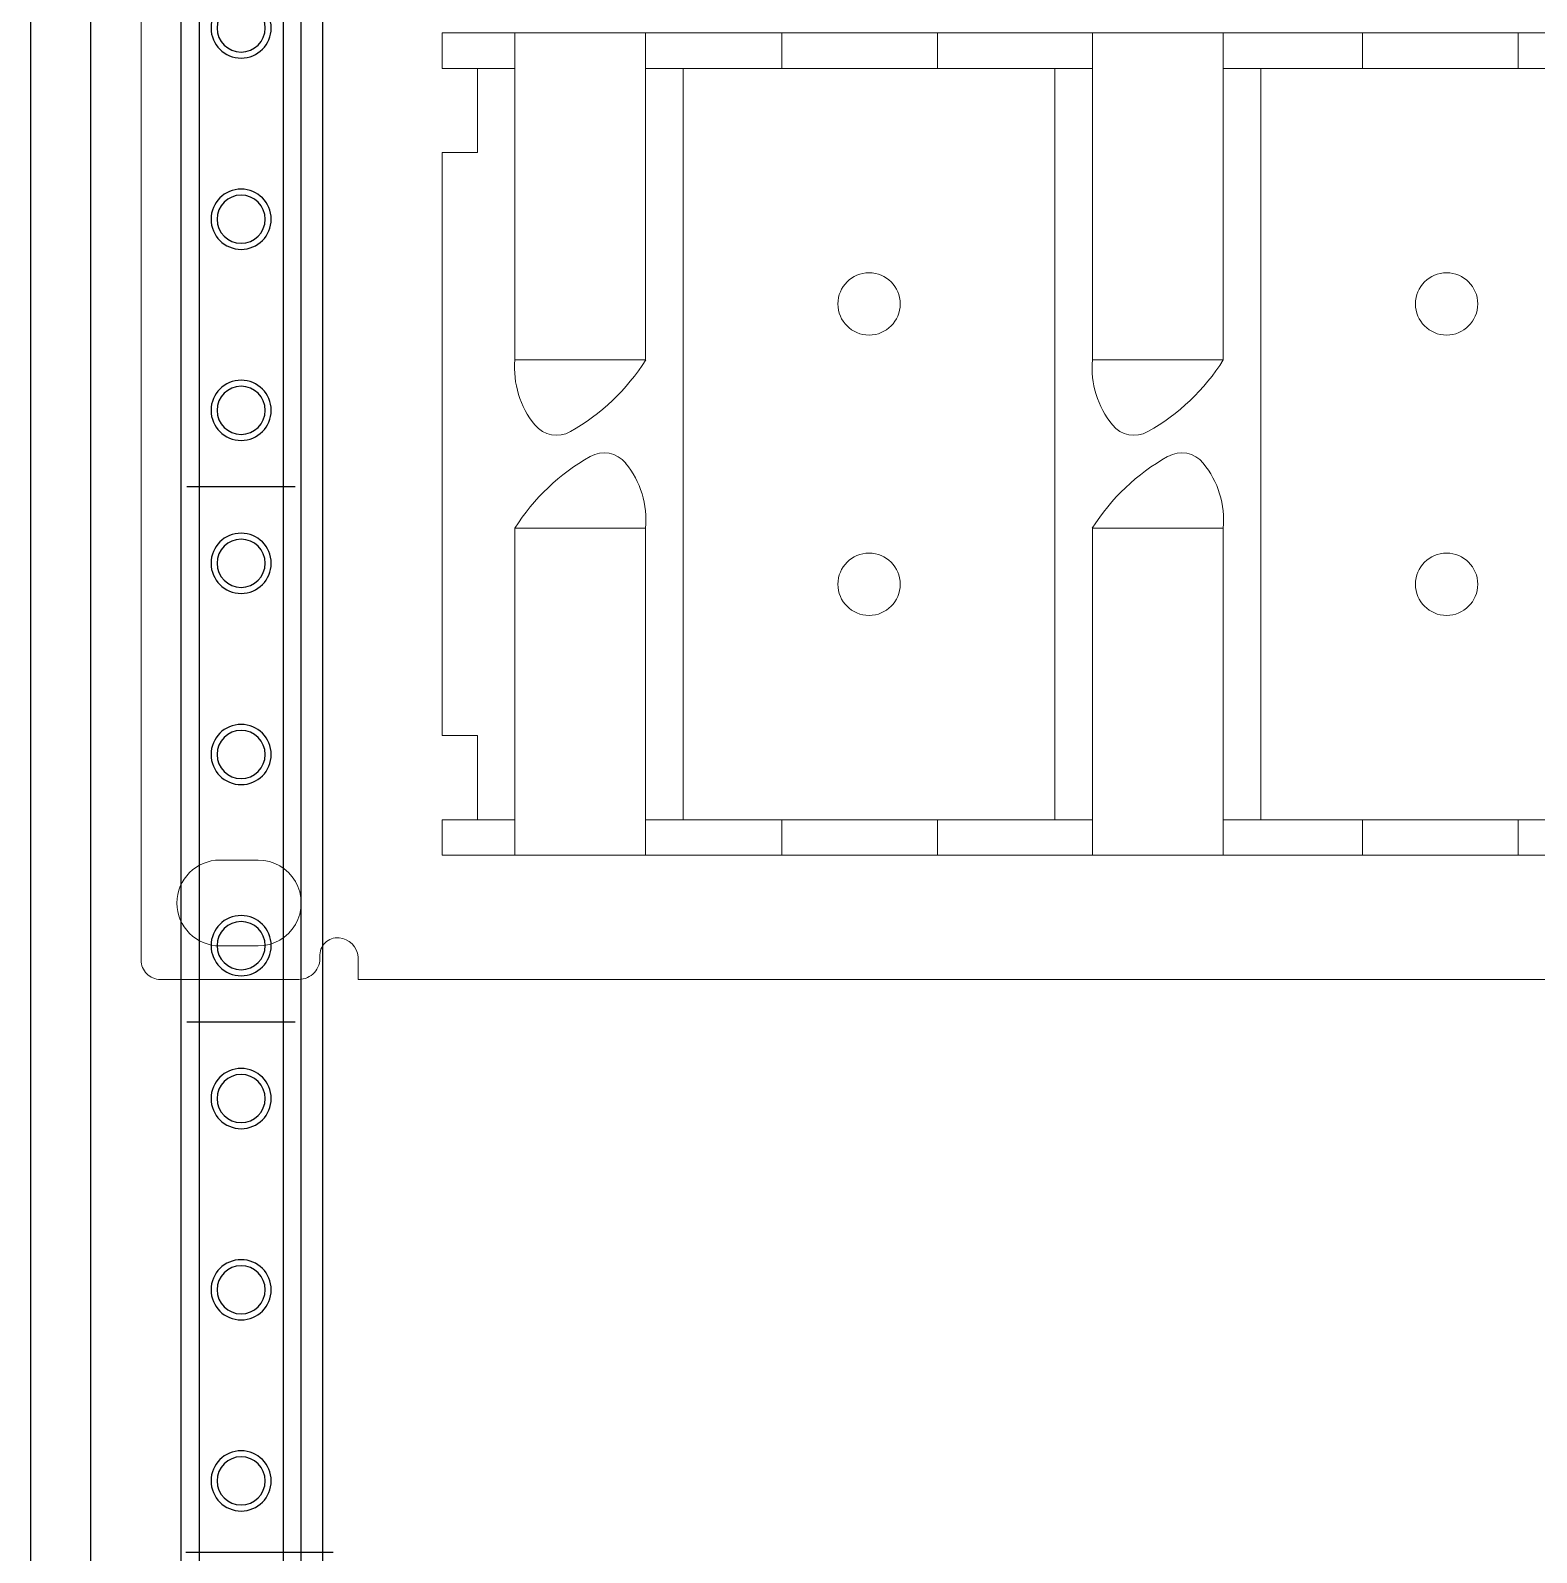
# Model space of a CAD drawing. Header units: millimetres. Extents: x -1589 to 88627, y 12943 to 76663.
# Drawn here: x 18563 to 19814, y 55472 to 56736 of the extents above; entities that cross this region are included whole.
import ezdxf

# ---------------------------------------------------------------- set-up
doc = ezdxf.new("R2010")
doc.units = ezdxf.units.MM
doc.header["$LTSCALE"] = 200
for name, color, linetype in [('7__ALL_ROUNDS', 7, 'Continuous'), ('form$0$SHEET$0$AA-BORD-FORM', 7, 'Continuous'), ('Slim-nut', 57, 'Continuous')]:
    doc.layers.add(name, color=color, linetype=linetype)
doc.layers.add('LINE', color=3, linetype='Continuous', lineweight=0)

# ---------------------------------------------------------------- blocks, each defined once
blk = doc.blocks.new('360 iPatch Cat6 24Port Panel')
at = {"layer": '7__ALL_ROUNDS', "color": 7, "linetype": 'Continuous', "lineweight": 25}
blk.add_line((108462.75, 33181.47), (108451.27, 33181.47), dxfattribs=at)
blk = doc.blocks.new('tr')
at = {"color": 7}
for p, q in [((0, -42.86), (0, 42.86)), ((25.01, 34.15), (25.01, 31.2)), ((25.01, 34.15), (241.01, 34.15)), ((31.03, 34.15), (31.03, 6.99)), ((41.9, 34.15), (41.9, 6.99)), ((53.21, 34.15), (53.21, 31.2)), ((66.15, 34.15), (66.15, 31.2)), ((79.01, 34.15), (79.01, 6.99)), ((89.88, 34.15), (89.88, 6.99)), ((101.45, 34.15), (101.45, 31.2)), ((114.39, 34.15), (114.39, 31.2)), ((31.03, 31.2), (25.01, 31.2)), ((27.93, 31.2), (27.93, 24.21)), ((27.93, 31.2), (27.93, 24.21)), ((41.9, 31.2), (79.01, 31.2)), ((45.01, 31.2), (45.01, -31.2)), ((75.9, 31.2), (75.9, -31.2)), ((89.88, 31.2), (127.57, 31.2)), ((92.99, 31.2), (92.99, -31.2)), ((25.01, 24.21), (25.01, -24.21)), ((25.01, 24.21), (27.93, 24.21)), ((31.03, 6.99), (41.9, 6.99)), ((79.01, 6.99), (89.88, 6.99)), ((41.9, -6.99), (31.03, -6.99)), ((31.03, -34.15), (31.03, -6.99)), ((41.9, -34.15), (41.9, -6.99)), ((89.88, -6.99), (79.01, -6.99)), ((79.01, -34.15), (79.01, -6.99)), ((89.88, -34.15), (89.88, -6.99)), ((25.01, -24.21), (27.93, -24.21)), ((27.93, -24.21), (27.93, -31.2)), ((27.93, -24.21), (27.93, -31.2)), ((31.03, -31.2), (25.01, -31.2)), ((25.01, -31.2), (25.01, -34.15)), ((41.9, -31.2), (79.01, -31.2)), ((53.21, -34.15), (53.21, -31.2)), ((66.15, -34.15), (66.15, -31.2)), ((89.88, -31.2), (127.57, -31.2)), ((101.45, -34.15), (101.45, -31.2)), ((114.39, -34.15), (114.39, -31.2)), ((9.72, -34.54, 2.79), (6.53, -34.54, 2.79)), ((25.01, -34.15), (241.01, -34.15)), ((6.53, -41.68, 2.79), (9.72, -41.68, 2.79)), ((18.02, -44.45), (18.02, -42.59)), ((13.1, -44.45), (1.59, -44.45)), ((465, -44.45), (18.02, -44.45))]:
    blk.add_line(p, q, dxfattribs=at)
for centre in [(60.46, 11.64), (108.43, 11.64), (60.46, -11.64), (108.43, -11.64)]:
    blk.add_circle(centre, 2.59, dxfattribs=at)
for centre, radius, start, end in [((38.5, 6.33), 7.49, 174.9458, 219.2536), ((27.01, 16.38), 17.61, 299.3727, 327.7671), ((86.48, 6.33), 7.49, 174.9458, 219.2536), ((74.99, 16.38), 17.61, 299.3733, 327.7664), ((34.5, 3.06), 2.33, 219.327, 299.5682), ((82.47, 3.06), 2.33, 219.327, 299.5682), ((45.93, -16.38), 17.61, 119.3733, 147.7664), ((38.44, -3.06), 2.33, 39.327, 119.5682), ((93.9, -16.38), 17.61, 119.3733, 147.7664), ((86.42, -3.06), 2.33, 39.327, 119.5682), ((34.44, -6.33), 7.49, 354.9458, 39.2536), ((82.42, -6.33), 7.49, 354.9458, 39.2536)]:
    blk.add_arc(centre, radius, start, end, dxfattribs=at)
for centre, major_axis, start_param, end_param in [((6.53, -38.11, 2.79), (-2.52, 2.52), -0.785398, 2.356194), ((9.72, -38.11, 2.79), (-2.52, 2.52), 2.356194, 5.497787), ((16.28, -42.44), (-1.02, 1.02), -0.89116, 0.871159), ((16.24, -42.78), (-1.27, 1.27), 4.032753, 5.392025), ((1.59, -42.86), (1.13, 1.13), 2.356194, 3.926991), ((13.1, -42.71), (1.23, 1.23), 3.926991, 5.583548)]:
    blk.add_ellipse(centre, major_axis=major_axis, ratio=1, start_param=start_param, end_param=end_param, dxfattribs=at)
blk = doc.blocks.new('A$C1B484D96')
at = {"layer": 'Slim-nut'}
for p, q in [((0, 1), (0, 399.05)), ((10, 399.05), (10, 1)), ((0.5, 266.7), (9.5, 266.7)), ((0.5, 222.25), (9.5, 222.25))]:
    blk.add_line(p, q, dxfattribs=at)
for centre, radius in [((5, 304.8), 2.5), ((5, 304.8), 2), ((5, 288.92), 2.5), ((5, 288.92), 2), ((5, 273.05), 2.5), ((5, 273.05), 2), ((5, 260.35), 2.5), ((5, 260.35), 2), ((5, 244.47), 2.5), ((5, 244.47), 2), ((5, 228.6), 2.5), ((5, 228.6), 2), ((5, 215.9), 2.5), ((5, 215.9), 2), ((5, 200.02), 2.5), ((5, 200.02), 2), ((5, 184.15), 2.5), ((5, 184.15), 2)]:
    blk.add_circle(centre, radius, dxfattribs=at)
blk = doc.blocks.new('rack2000-1')
at = {"color": 8, "linetype": 'Continuous'}
for p, q in [((-250, -121.92), (-250, -2010.97)), ((-245, -140.92), (-245, -1941.97)), ((-236, -140.92), (-236, -1941.97)), ((-229, -140.92), (-229, -1941.97)), ((-225.75, -140.92), (-225.75, -1941.97))]:
    blk.add_line(p, q, dxfattribs=at)
at = {"layer": 'Slim-nut', "color": 8, "linetype": 'Continuous', "xscale": -1}
blk.add_blockref('A$C1B484D96', (-227.5, -1541.92), dxfattribs=at)

msp = doc.modelspace()

# ---------------------------------------------------------------- block references
at = {"ltscale": 2, "xscale": 10.66757734301063, "yscale": 10.66757734301063, "zscale": 10.66757734301063}
msp.add_blockref('360 iPatch Cat6 24Port Panel', (-1138220.2, -298493.5), dxfattribs=at)
at = {"layer": 'form$0$SHEET$0$AA-BORD-FORM', "xscale": 10, "yscale": 10, "zscale": 10}
msp.add_blockref('rack2000-1', (21063, 69109.6), dxfattribs=at)
at = {"layer": 'LINE', "xscale": 10, "yscale": 10, "zscale": 10}
msp.add_blockref('tr', (18655, 56392.9), dxfattribs=at)

doc.saveas('drawing.dxf')
